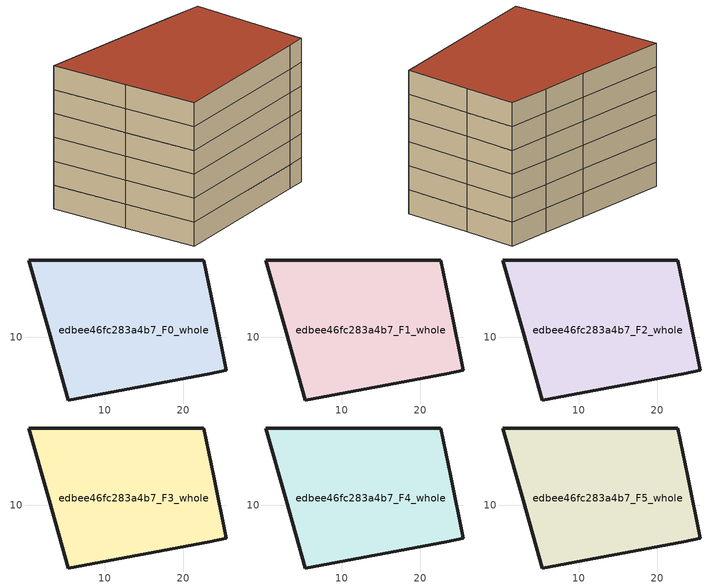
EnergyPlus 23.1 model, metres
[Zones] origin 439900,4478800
edbee46fc283a4b7_F0_whole
 floor ground (EU_floor_Construction): 22.6,19.85 23.86,13.73 25.45,5.8 23.34,5.39 5.37,2.04 2.91,10.66 0.32,19.8 11.61,19.85 17.46,19.85 z0
 wall outside (EU_wall_Construction): 25.45,5.8 23.86,13.73 22.6,19.85 17.46,19.85 11.61,19.85 0.32,19.8 2.91,10.66 5.37,2.04 23.34,5.39 25.45,5.8 z0:3
edbee46fc283a4b7_F1_whole
 floor to edbee46fc283a4b7_F0_whole (EU_floor_Construction): 22.6,19.85 23.86,13.73 25.45,5.8 23.34,5.39 5.37,2.04 2.91,10.66 0.32,19.8 11.61,19.85 17.46,19.85 z3
 wall outside (EU_wall_Construction): 25.45,5.8 23.86,13.73 22.6,19.85 17.46,19.85 11.61,19.85 0.32,19.8 2.91,10.66 5.37,2.04 23.34,5.39 25.45,5.8 z3:6
edbee46fc283a4b7_F2_whole
 floor to edbee46fc283a4b7_F1_whole (EU_floor_Construction): 22.6,19.85 23.86,13.73 25.45,5.8 23.34,5.39 5.37,2.04 2.91,10.66 0.32,19.8 11.61,19.85 17.46,19.85 z6
 wall outside (EU_wall_Construction): 25.45,5.8 23.86,13.73 22.6,19.85 17.46,19.85 11.61,19.85 0.32,19.8 2.91,10.66 5.37,2.04 23.34,5.39 25.45,5.8 z6:9
edbee46fc283a4b7_F3_whole
 floor to edbee46fc283a4b7_F2_whole (EU_floor_Construction): 22.6,19.85 23.86,13.73 25.45,5.8 23.34,5.39 5.37,2.04 2.91,10.66 0.32,19.8 11.61,19.85 17.46,19.85 z9
 wall outside (EU_wall_Construction): 25.45,5.8 23.86,13.73 22.6,19.85 17.46,19.85 11.61,19.85 0.32,19.8 2.91,10.66 5.37,2.04 23.34,5.39 25.45,5.8 z9:12
edbee46fc283a4b7_F4_whole
 floor to edbee46fc283a4b7_F3_whole (EU_floor_Construction): 22.6,19.85 23.86,13.73 25.45,5.8 23.34,5.39 5.37,2.04 2.91,10.66 0.32,19.8 11.61,19.85 17.46,19.85 z12
 wall outside (EU_wall_Construction): 25.45,5.8 23.86,13.73 22.6,19.85 17.46,19.85 11.61,19.85 0.32,19.8 2.91,10.66 5.37,2.04 23.34,5.39 25.45,5.8 z12:15
edbee46fc283a4b7_F5_whole
 floor to edbee46fc283a4b7_F4_whole (EU_floor_Construction): 22.6,19.85 23.86,13.73 25.45,5.8 23.34,5.39 5.37,2.04 2.91,10.66 0.32,19.8 11.61,19.85 17.46,19.85 z15
 wall outside (EU_wall_Construction): 25.45,5.8 23.86,13.73 22.6,19.85 17.46,19.85 11.61,19.85 0.32,19.8 2.91,10.66 5.37,2.04 23.34,5.39 25.45,5.8 z15:18
 roof outside (EU_roof_Construction): 25.45,5.8 23.86,13.73 22.6,19.85 17.46,19.85 11.61,19.85 0.32,19.8 2.91,10.66 5.37,2.04 23.34,5.39 z18
[Building]
EU S2 Campaign: North Axis=0; Terrain=City; Solar Distribution=FullExterior
[Site:Location]
Madrid: Latitude=40.5; Longitude=-3.5; Time Zone=1; Elevation=609
[SizingPeriod:WeatherFileDays]
AnnualSizingPeriod: Begin Month=1; Begin Day of Month=1; End Month=12; End Day of Month=31; Day of Week for Start Day=Monday; Use Weather File Daylight Saving Period=No; Use Weather File Rain and Snow Indicators=No
[MATERIAL]
EU_InternalMass_Material: Roughness=MediumRough; Thickness=0.1; Conductivity=1; Density=1800; Specific Heat=900; Thermal Absorptance=0.9; Solar Absorptance=0.7; Visible Absorptance=0.7
[MATERIAL:NOMASS] Roughness=MediumRough; Thermal Absorptance=0.9; Solar Absorptance=0.7; Visible Absorptance=0.7
Name | Thermal Resistance
EU_wall_NoMass | 0.609216
EU_roof_NoMass | 0.513268
EU_floor_NoMass | 0.568163
[CONSTRUCTION]
EU_wall_Construction: EU_wall_NoMass
EU_roof_Construction: EU_roof_NoMass
EU_floor_Construction: EU_floor_NoMass
EU_InternalMass_Construction: EU_InternalMass_Material
[ZONE] Type=1; Multiplier=1; Ceiling Height=autocalculate; Volume=1035.06; Floor Area=autocalculate; Part of Total Floor Area=Yes
edbee46fc283a4b7_F0_whole; edbee46fc283a4b7_F1_whole; edbee46fc283a4b7_F2_whole; edbee46fc283a4b7_F3_whole; edbee46fc283a4b7_F4_whole; edbee46fc283a4b7_F5_whole
[INTERNALMASS] Construction=EU_InternalMass_Construction; Surface Area=345.021
Name | Zone or ZoneList
edbee46fc283a4b7_F0_whole_EU_InternalMass | edbee46fc283a4b7_F0_whole
edbee46fc283a4b7_F1_whole_EU_InternalMass | edbee46fc283a4b7_F1_whole
edbee46fc283a4b7_F2_whole_EU_InternalMass | edbee46fc283a4b7_F2_whole
edbee46fc283a4b7_F3_whole_EU_InternalMass | edbee46fc283a4b7_F3_whole
edbee46fc283a4b7_F4_whole_EU_InternalMass | edbee46fc283a4b7_F4_whole
edbee46fc283a4b7_F5_whole_EU_InternalMass | edbee46fc283a4b7_F5_whole
[OTHEREQUIPMENT] Fuel Type=Electricity; Design Level Calculation Method=Watts/Area; Power per Zone Floor Area=1; Fraction Latent=0; Fraction Radiant=0; Fraction Lost=0; Carbon Dioxide Generation Rate=0; EndUse Subcategory=EU_Step8_InternalGains
Name | Zone or ZoneList or Space or SpaceList | Schedule
EU_Step8_InternalGain_edbee46fc283a4b7_F0_whole_f000 | edbee46fc283a4b7_F0_whole | EU_Step8_GainSchedule_edbee46fc283a4b7_F0_whole_f000
EU_Step8_InternalGain_edbee46fc283a4b7_F1_whole_f000 | edbee46fc283a4b7_F1_whole | EU_Step8_GainSchedule_edbee46fc283a4b7_F1_whole_f000
EU_Step8_InternalGain_edbee46fc283a4b7_F2_whole_f000 | edbee46fc283a4b7_F2_whole | EU_Step8_GainSchedule_edbee46fc283a4b7_F2_whole_f000
EU_Step8_InternalGain_edbee46fc283a4b7_F3_whole_f000 | edbee46fc283a4b7_F3_whole | EU_Step8_GainSchedule_edbee46fc283a4b7_F3_whole_f000
EU_Step8_InternalGain_edbee46fc283a4b7_F4_whole_f000 | edbee46fc283a4b7_F4_whole | EU_Step8_GainSchedule_edbee46fc283a4b7_F4_whole_f000
EU_Step8_InternalGain_edbee46fc283a4b7_F5_whole_f000 | edbee46fc283a4b7_F5_whole | EU_Step8_GainSchedule_edbee46fc283a4b7_F5_whole_f000
[ZONEVENTILATION:DESIGNFLOWRATE] Schedule=EU_AlwaysOn; Design Flow Rate Calculation Method=AirChanges/Hour; Air Changes per Hour=0.752966; Ventilation Type=Natural; Fan Pressure Rise=0; Fan Total Efficiency=1; Constant Term Coefficient=1; Temperature Term Coefficient=0; Velocity Term Coefficient=0; Velocity Squared Term Coefficient=0; Minimum Indoor Temperature=-100; Maximum Indoor Temperature=100; Delta Temperature=-100; Minimum Outdoor Temperature=-100; Maximum Outdoor Temperature=100; Maximum Wind Speed=40
Name | Zone or ZoneList or Space or SpaceList
EU_ConstantAir_edbee46fc283a4b7_F0_whole | edbee46fc283a4b7_F0_whole
EU_ConstantAir_edbee46fc283a4b7_F1_whole | edbee46fc283a4b7_F1_whole
EU_ConstantAir_edbee46fc283a4b7_F2_whole | edbee46fc283a4b7_F2_whole
EU_ConstantAir_edbee46fc283a4b7_F3_whole | edbee46fc283a4b7_F3_whole
EU_ConstantAir_edbee46fc283a4b7_F4_whole | edbee46fc283a4b7_F4_whole
EU_ConstantAir_edbee46fc283a4b7_F5_whole | edbee46fc283a4b7_F5_whole
[HVACTEMPLATE:THERMOSTAT] Constant Heating Setpoint=20; Constant Cooling Setpoint=50
EU_HeatOnly_edbee46fc283a4b7_F0_whole; EU_HeatOnly_edbee46fc283a4b7_F1_whole; EU_HeatOnly_edbee46fc283a4b7_F2_whole; EU_HeatOnly_edbee46fc283a4b7_F3_whole; EU_HeatOnly_edbee46fc283a4b7_F4_whole; EU_HeatOnly_edbee46fc283a4b7_F5_whole
[HVACTEMPLATE:ZONE:IDEALLOADSAIRSYSTEM] System Availability Schedule=EU_AlwaysOn; Maximum Heating Supply Air Temperature=50; Minimum Cooling Supply Air Temperature=13; Maximum Heating Supply Air Humidity Ratio=0.0156; Minimum Cooling Supply Air Humidity Ratio=0.0077; Heating Limit=NoLimit; Cooling Limit=NoLimit; Heating Availability Schedule=EU_AlwaysOn; Cooling Availability Schedule=EU_CoolingOff; Dehumidification Control Type=ConstantSensibleHeatRatio; Cooling Sensible Heat Ratio=0.7; Dehumidification Setpoint=60; Humidification Control Type=None; Humidification Setpoint=30; Outdoor Air Method=None; Outdoor Air Flow Rate per Person=0.00944; Outdoor Air Flow Rate per Zone Floor Area=0; Outdoor Air Flow Rate per Zone=0; Demand Controlled Ventilation Type=None; Outdoor Air Economizer Type=NoEconomizer; Heat Recovery Type=None; Sensible Heat Recovery Effectiveness=0.7; Latent Heat Recovery Effectiveness=0.65
Name | Template Thermostat
edbee46fc283a4b7_F0_whole | EU_HeatOnly_edbee46fc283a4b7_F0_whole
edbee46fc283a4b7_F1_whole | EU_HeatOnly_edbee46fc283a4b7_F1_whole
edbee46fc283a4b7_F2_whole | EU_HeatOnly_edbee46fc283a4b7_F2_whole
edbee46fc283a4b7_F3_whole | EU_HeatOnly_edbee46fc283a4b7_F3_whole
edbee46fc283a4b7_F4_whole | EU_HeatOnly_edbee46fc283a4b7_F4_whole
edbee46fc283a4b7_F5_whole | EU_HeatOnly_edbee46fc283a4b7_F5_whole
[SIZING:ZONE] Zone Cooling Design Supply Air Temperature Input Method=SupplyAirTemperature; Zone Cooling Design Supply Air Temperature=13; Zone Heating Design Supply Air Temperature Input Method=SupplyAirTemperature; Zone Heating Design Supply Air Temperature=50; Zone Cooling Design Supply Air Humidity Ratio=0.008; Zone Heating Design Supply Air Humidity Ratio=0.008; Cooling Design Air Flow Method=DesignDay; Cooling Design Air Flow Rate=0; Cooling Minimum Air Flow per Zone Floor Area=0.000762; Cooling Minimum Air Flow=0; Cooling Minimum Air Flow Fraction=0.2; Heating Design Air Flow Method=DesignDay; Heating Design Air Flow Rate=0; Heating Maximum Air Flow per Zone Floor Area=0.002032; Heating Maximum Air Flow=0.141576; Heating Maximum Air Flow Fraction=0.3; Account for Dedicated Outdoor Air System=No; Dedicated Outdoor Air System Control Strategy=NeutralSupplyAir; Dedicated Outdoor Air Low Setpoint Temperature for Design=autosize; Dedicated Outdoor Air High Setpoint Temperature for Design=autosize; Zone Load Sizing Method=Sensible Load Only No Latent Load; Zone Latent Cooling Design Supply Air Humidity Ratio Input Method=HumidityRatioDifference; Zone Cooling Design Supply Air Humidity Ratio Difference=0.005; Zone Latent Heating Design Supply Air Humidity Ratio Input Method=HumidityRatioDifference; Zone Humidification Design Supply Air Humidity Ratio Difference=0.005
edbee46fc283a4b7_F0_whole; edbee46fc283a4b7_F1_whole; edbee46fc283a4b7_F2_whole; edbee46fc283a4b7_F3_whole; edbee46fc283a4b7_F4_whole; edbee46fc283a4b7_F5_whole
[SCHEDULE:CONSTANT]
Name | Hourly Value
EU_AlwaysOn | 1
EU_CoolingOff | 0
[SCHEDULE:FILE] Column Number=1; Rows to Skip at Top=0; Number of Hours of Data=8760; Column Separator=Comma; Interpolate to Timestep=No; Minutes per Item=60; Adjust Schedule for Daylight Savings=Yes
Name | File
EU_Step8_GainSchedule_edbee46fc283a4b7_F0_whole_f000 | C:\Users\o_iseri\Desktop\OpenUBEM\openubem\outputs\eu_evidence\EU-11\ES-MAD-BERRUGUETE\idfs\edbee46fc283a4b7\edbee46fc283a4b7_F0_whole_f000_gain.csv
EU_Step8_GainSchedule_edbee46fc283a4b7_F1_whole_f000 | C:\Users\o_iseri\Desktop\OpenUBEM\openubem\outputs\eu_evidence\EU-11\ES-MAD-BERRUGUETE\idfs\edbee46fc283a4b7\edbee46fc283a4b7_F1_whole_f000_gain.csv
EU_Step8_GainSchedule_edbee46fc283a4b7_F2_whole_f000 | C:\Users\o_iseri\Desktop\OpenUBEM\openubem\outputs\eu_evidence\EU-11\ES-MAD-BERRUGUETE\idfs\edbee46fc283a4b7\edbee46fc283a4b7_F2_whole_f000_gain.csv
EU_Step8_GainSchedule_edbee46fc283a4b7_F3_whole_f000 | C:\Users\o_iseri\Desktop\OpenUBEM\openubem\outputs\eu_evidence\EU-11\ES-MAD-BERRUGUETE\idfs\edbee46fc283a4b7\edbee46fc283a4b7_F3_whole_f000_gain.csv
EU_Step8_GainSchedule_edbee46fc283a4b7_F4_whole_f000 | C:\Users\o_iseri\Desktop\OpenUBEM\openubem\outputs\eu_evidence\EU-11\ES-MAD-BERRUGUETE\idfs\edbee46fc283a4b7\edbee46fc283a4b7_F4_whole_f000_gain.csv
EU_Step8_GainSchedule_edbee46fc283a4b7_F5_whole_f000 | C:\Users\o_iseri\Desktop\OpenUBEM\openubem\outputs\eu_evidence\EU-11\ES-MAD-BERRUGUETE\idfs\edbee46fc283a4b7\edbee46fc283a4b7_F5_whole_f000_gain.csv
